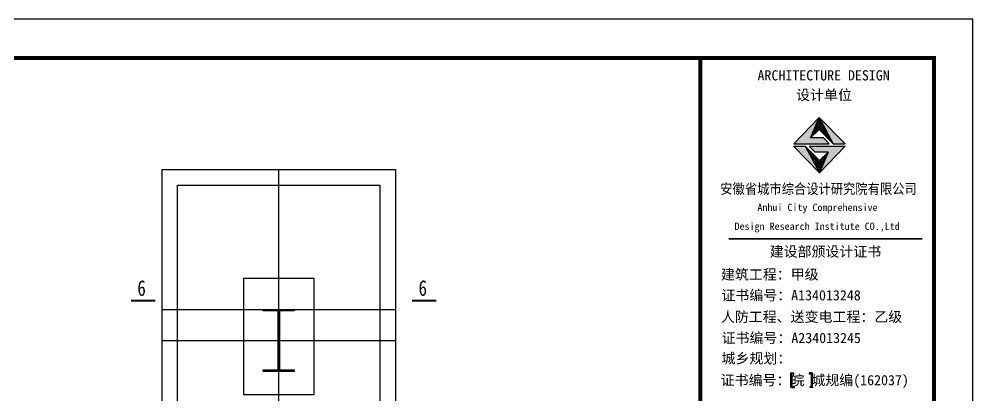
# Model space of a CAD drawing. Extents: x 32461 to 402082, y -617694 to 182569.
# Drawn here: x 243944 to 250075, y -4131 to -1707 of the extents above; entities that cross this region are included whole.
import ezdxf

# ---------------------------------------------------------------- set-up
doc = ezdxf.new("R2010")
doc.units = 0
doc.header["$LTSCALE"] = 1000
doc.header["$MEASUREMENT"] = 0
doc.linetypes.add('DOTE', pattern=[2.42, 2, -0.2, 0.02, -0.2])
for name, color, linetype in [('AXIS', 3, 'CONTINUOUS'), ('DOTE', 252, 'CONTINUOUS'), ('PUB_TEXT', 7, 'CONTINUOUS'), ('PUB_TITLE', 4, 'CONTINUOUS'), ('图框', 4, 'CONTINUOUS'), ('基础', 2, 'CONTINUOUS'), ('柱', 2, 'CONTINUOUS'), ('钢柱', 3, 'CONTINUOUS')]:
    doc.layers.add(name, color=color, linetype=linetype)
doc.styles.add('-楷体_GB2312', font='', dxfattribs={"width": 0.8})
doc.styles.add('黑体', font='simhei.ttf', dxfattribs={"width": 0.6, "height": 4.3})
doc.styles.get('-楷体_GB2312').set_extended_font_data('SimSun')

msp = doc.modelspace()

# ---------------------------------------------------------------- hatches: boundary and pattern name
at = {"layer": '图框'}
for color, points in [(1, [(249030.3, -2471.8), (249087.2, -2339.8), (248923.1, -2508.5), (249151.6, -2508.5), (249113.7, -2471.8)]), (1, [(249176.8, -2509.2), (249254.2, -2509.2), (249087.2, -2339.8)]), (1, [(248997.1, -2525.5), (248921.2, -2525.5), (249089.4, -2696.3)]), (1, [(249023.3, -2525), (249060.6, -2564.1), (249145.1, -2564.1), (249089.4, -2696.3), (249254.3, -2525)]), (4, [(248909, -3989.5), (248921.8, -3989.5), (248921.8, -3983.1), (248915.9, -3983.1), (248902.1, -3983.1), (248902.1, -4076.2), (248915.9, -4076.2), (248921.8, -4076.2), (248921.8, -4069.8), (248909, -4069.8)]), (4, [(249035.3, -4069.8), (249022.5, -4069.8), (249022.5, -4076.2), (249028.4, -4076.2), (249042.2, -4076.2), (249042.2, -3983.1), (249028.4, -3983.1), (249022.5, -3983.1), (249022.5, -3989.5), (249035.3, -3989.5)])]:
    msp.add_hatch(color=color, dxfattribs=at).paths.add_polyline_path(points)
h = msp.add_hatch(dxfattribs=at)
h.set_pattern_fill('DOTS', color=256, scale=75, style=0)
h.set_pattern_definition([(0, (-320753.509, 212922.6228), (2.34375, 4.6875), [0, -4.6875])])
h.paths.add_polyline_path([(249089.4, -2696.3), (249089.4, -2617.6), (248997.1, -2525.5)])
h.paths.add_polyline_path([(249145.1, -2564.1), (249089.4, -2617.6), (249089.4, -2696.3)])
h.paths.add_polyline_path([(249087.2, -2339.8), (249087.2, -2417.5), (249176.8, -2509.2)])
h.paths.add_polyline_path([(249087.2, -2417.5), (249087.2, -2339.8), (249030.3, -2471.8)])

# ---------------------------------------------------------------- linework, layer by layer
at = {"layer": 'AXIS', "const_width": 12.5}
for points in [[(244819.7, -3519.4), (244663, -3519.4)], [(246627.1, -3519.4), (246470.4, -3519.4)]]:
    msp.add_lwpolyline(points, dxfattribs=at)
at = {"layer": 'DOTE', "color": 251, "linetype": 'DOTE'}
for p, q in [((245613, -4674.5), (245613, -2674.5)), ((244863, -3574.5), (246363, -3574.5)), ((244863, -3774.5), (246363, -3774.5))]:
    msp.add_line(p, q, dxfattribs=at)
at = {"layer": 'PUB_TITLE'}
msp.add_lwpolyline([(231499.9, -12206.8), (250074.9, -12206.8), (250074.9, -1706.8), (231499.9, -1706.8)], close=True, dxfattribs=at)
at = {"layer": 'PUB_TITLE', "const_width": 25}
msp.add_lwpolyline([(232124.9, -11956.8), (249824.9, -11956.8), (249824.9, -1956.8), (232124.9, -1956.8)], close=True, dxfattribs=at)
at = {"layer": '图框'}
for p, q in [((249030.3, -2471.8), (249087.2, -2339.8)), ((249087.2, -2339.8), (249176.8, -2509.2)), ((249089.4, -2696.3), (248921.2, -2525.5)), ((248921.2, -2525.5), (248997.1, -2525.5)), ((249089.4, -2696.3), (248921.2, -2525.5)), ((248921.2, -2525.5), (248997.1, -2525.5)), ((248921.2, -2525.5), (248997.1, -2525.5)), ((249089.4, -2617.6), (248997.1, -2525.5)), ((249023.3, -2525), (249254.3, -2525)), ((249060.6, -2564.1), (249023.3, -2525)), ((249145.1, -2564.1), (249060.6, -2564.1)), ((249254.3, -2525), (249089.4, -2696.3)), ((249089.4, -2617.6), (249145.1, -2564.1)), ((249145.1, -2564.1), (249089.4, -2696.3)), ((249089.4, -2696.3), (249089.4, -2617.6)), ((249089.4, -2696.3), (249089.4, -2617.6)), ((249089.4, -2696.3), (249089.4, -2617.6))]:
    msp.add_line(p, q, dxfattribs=at)
at = {"layer": '图框', "color": 1}
for p, q in [((249089.4, -2696.3), (248921.2, -2525.5)), ((248997.1, -2525.5), (249089.4, -2696.3))]:
    msp.add_line(p, q, dxfattribs=at)
at = {"layer": '图框', "color": 4}
for p, q in [((248902.1, -3983.1), (248915.9, -3983.1)), ((248902.1, -3983.1), (248902.1, -4076.2)), ((248915.9, -3983.1), (248921.8, -3983.1)), ((248921.8, -3983.1), (248921.8, -3989.5)), ((249028.4, -3983.1), (249022.5, -3983.1)), ((249022.5, -3983.1), (249022.5, -3989.5)), ((249042.2, -3983.1), (249028.4, -3983.1)), ((249042.2, -3983.1), (249042.2, -4076.2)), ((248921.8, -3989.5), (248909, -3989.5)), ((248909, -3989.5), (248909, -4069.8)), ((249022.5, -3989.5), (249035.3, -3989.5)), ((249035.3, -3989.5), (249035.3, -4069.8)), ((248907.9, -4076.2), (248921.7, -4076.2)), ((248927.6, -4069.8), (248914.8, -4069.8)), ((248921.7, -4076.2), (248927.6, -4076.2)), ((248927.6, -4076.2), (248927.6, -4069.8)), ((249028.2, -4076.2), (249028.2, -4069.8)), ((249028.2, -4069.8), (249041, -4069.8)), ((249034.1, -4076.2), (249028.2, -4076.2)), ((249047.9, -4076.2), (249034.1, -4076.2))]:
    msp.add_line(p, q, dxfattribs=at)
at = {"layer": '图框', "color": 4, "const_width": 24.6}
msp.add_lwpolyline([(248322.6, -1956.8), (249824.9, -1956.8), (249824.9, -11956.8), (248322.6, -11956.8)], close=True, dxfattribs=at)
at = {"layer": '图框'}
for points in [[(249113.7, -2471.8), (249030.3, -2471.8), (249087.2, -2417.5), (249176.8, -2509.2), (249254.2, -2509.2), (249087.2, -2339.8), (248923.1, -2508.5), (249151.6, -2508.5), (249113.7, -2471.8)], [(249087.2, -2339.8), (249087.2, -2417.5)]]:
    msp.add_lwpolyline(points, dxfattribs=at)
at = {"layer": '图框', "color": 4, "const_width": 12.4}
msp.add_lwpolyline([(248504.8, -3120.8), (249749.8, -3120.8)], dxfattribs=at)
at = {"layer": '基础'}
for points in [[(244863, -2674.5), (246363, -2674.5), (246363, -4674.5), (244863, -4674.5)], [(244963, -2774.5), (246263, -2774.5), (246263, -4574.5), (244963, -4574.5)]]:
    msp.add_lwpolyline(points, close=True, dxfattribs=at)
at = {"layer": '柱'}
msp.add_lwpolyline([(245388, -3374.5), (245838, -3374.5), (245838, -4124.5), (245388, -4124.5)], close=True, dxfattribs=at)
at = {"layer": '钢柱'}
msp.add_lwpolyline([(245713, -3974.5), (245513, -3974.5), (245513, -3964.5), (245609, -3964.5), (245609, -3584.5), (245513, -3584.5), (245513, -3574.5), (245713, -3574.5), (245713, -3584.5), (245617, -3584.5), (245617, -3964.5), (245713, -3964.5), (245713, -3974.5)], dxfattribs=at)

# ---------------------------------------------------------------- texts
at = {"layer": 'PUB_TEXT', "style": '-楷体_GB2312', "width": 0.8}
for p in [(244704.5, -3487), (246511.8, -3487)]:
    msp.add_text('6', height=100, dxfattribs=at).set_placement(p)
at = {"layer": '图框', "color": 4, "style": '黑体'}
for s, height, p in [('ARCHITECTURE DESIGN', 65.736, (248690.5, -2101.8)), ('设计单位', 65.74, (248938.4, -2227.7)), ('Anhui City Comprehensive ', 47.31, (248689.9, -2942.2)), (' Design Research Institute CO.,Ltd', 47.31, (248510.5, -3063.9)), ('建设部颁设计证书', 65.74, (248768.7, -3235.5)), (' 建筑工程：甲级', 65.74, (248410.8, -3382.8)), ('证书编号：A134013248', 65.736, (248458.4, -3516.7)), ('人防工程、送变电工程：乙级', 65.736, (248454.9, -3655.2)), ('证书编号：A234013245', 65.736, (248459.6, -3791.2)), ('城乡规划：', 65.74, (248459.1, -3922.5)), ('证书编号：皖 城规编(162037)', 65.736, (248453.8, -4062.6))]:
    msp.add_text(s, height=height, dxfattribs=at).set_placement(p)
at = {"layer": '图框', "color": 4, "style": '黑体', "width": 0.88}
msp.add_text('安徽省城市综合设计研究院有限公司', height=65.736, dxfattribs=at).set_placement((248451.3, -2831.7))

doc.saveas('drawing.dxf')
